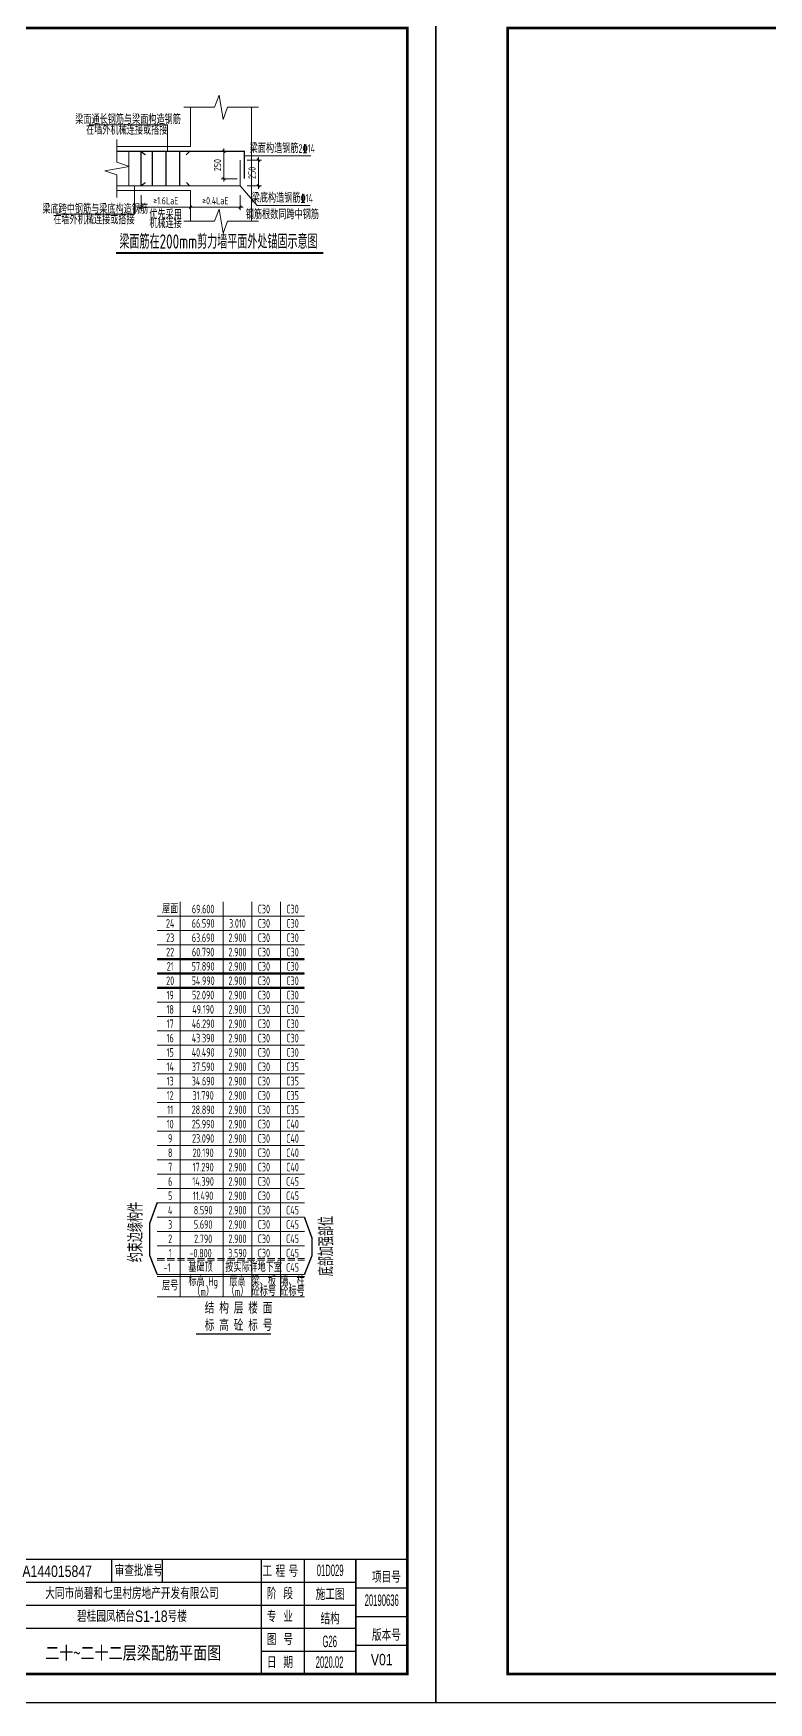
# Model space of a CAD drawing. Extents: x 5874492 to 7194610, y -939842 to -279257.
# Drawn here: x 7040781 to 7066427, y -819564 to -761352 of the extents above; entities that cross this region are included whole.
import ezdxf
from ezdxf.enums import TextEntityAlignment as Align

# ---------------------------------------------------------------- set-up
doc = ezdxf.new("R2010")
doc.units = 0
doc.header["$LTSCALE"] = 1000
doc.linetypes.add('DASH', pattern=[0.35, 0.25, -0.1])
for name, color, linetype, lineweight in [('S-基础-DIM', 3, 'Continuous', 20), ('S-墙柱-REIN', 1, 'Continuous', 20), ('S-板-BEAM-CON', 2, 'Continuous', 20), ('S-通用-TEXT', 7, 'Continuous', 20), ('S-通用-THIN', 7, 'Continuous', 20)]:
    doc.layers.add(name, color=color, linetype=linetype, lineweight=lineweight)
doc.layers.add('Y-云图图框', color=7, linetype='Continuous')
doc.styles.add('_YT_Name', font='', dxfattribs={"width": 0.8})
doc.styles.add('_YT_Sign_Text', font='ros.shx', dxfattribs={"width": 0.8, "bigfont": 'hztxt.shx'})
doc.styles.get("Standard").update_dxf_attribs({"font": 'gbenor.shx', "bigfont": 'gbcbig.shx'})
doc.styles.add('TSSD_Dimension', font='tssdeng.shx', dxfattribs={"width": 0.7, "bigfont": 'tssdchn.shx'})
doc.styles.add('TSSD_NORM', font='tssdeng.shx', dxfattribs={"width": 0.7, "bigfont": 'tssdchn.shx'})
doc.styles.add('TSSD_Rein', font='tssdeng.shx', dxfattribs={"width": 0.7, "bigfont": 'hztxt.shx'})
doc.styles.get('_YT_Name').set_extended_font_data('SimHei')
doc.dimstyles.new('TSSD_20_100', dxfattribs={"dimtxt": 250, "dimasz": 100, "dimexe": 100, "dimexo": 250, "dimgap": 100, "dimtad": 1, "dimdec": 0, "dimlfac": 0.2, "dimzin": 0, "dimdsep": 46, "dimtxsty": 'TSSD_Dimension', "dimblk": 'ARCHTICK', "dimcen": 0, "dimdle": 100, "dimclrt": 7, "dimadec": 0, "dimazin": 0, "dimtfac": 1, "dimtdec": 0, "dimtix": 1, "dimtmove": 2, "dimatfit": 3, "dimfxl": 0, "dimtolj": 1, "dimtzin": 0, "dimarcsym": 0})

# ---------------------------------------------------------------- blocks, each defined once
blk = doc.blocks.new('_ArchTick')
at = {"color": 0, "linetype": 'ByBlock', "const_width": 0.4}
blk.add_lwpolyline([(-0.5, -0.5), (0.5, 0.5)], dxfattribs=at)
blk = doc.blocks.new('*D2371')
at = {"layer": 'Defpoints', "color": 0, "transparency": 16777216}
for p in [(5840, 3537), (6546, 3537), (6546, 2583)]:
    blk.add_point(p, dxfattribs=at)
at = {"layer": 'S-基础-DIM', "color": 0, "lineweight": -2, "transparency": 16777216}
for p, q in [((6296, 3537), (5740, 3537)), ((5840, 2483), (5840, 3637)), ((6296, 2583), (5740, 2583))]:
    blk.add_line(p, q, dxfattribs=at)
at = {"layer": 'S-基础-DIM', "color": 0, "lineweight": -2, "transparency": 16777216, "xscale": 100, "yscale": 100, "zscale": 100}
for p, rotation in [((5840, 3537), 90), ((5840, 2583), 270)]:
    blk.add_blockref('_ArchTick', p, dxfattribs=dict(at, rotation=rotation))
at = {"layer": 'S-基础-DIM', "color": 7, "transparency": 16777216, "insert": (5615, 3060), "char_height": 250, "attachment_point": 5, "rotation": 90, "style": 'TSSD_Dimension'}
blk.add_mtext('\\A1;250', dxfattribs=at)
blk = doc.blocks.new('*D2372')
at = {"layer": 'Defpoints', "color": 0, "transparency": 16777216}
for p in [(6405, 3237), (7044, 3237), (6405, 2338)]:
    blk.add_point(p, dxfattribs=at)
at = {"layer": 'S-基础-DIM', "color": 0, "lineweight": -2, "transparency": 16777216}
for p, q in [((6655, 3237), (7144, 3237)), ((7044, 2238), (7044, 3337)), ((6655, 2338), (7144, 2338))]:
    blk.add_line(p, q, dxfattribs=at)
at = {"layer": 'S-基础-DIM', "color": 0, "lineweight": -2, "transparency": 16777216, "xscale": 100, "yscale": 100, "zscale": 100}
for p, rotation in [((7044, 3237), 90), ((7044, 2338), 270)]:
    blk.add_blockref('_ArchTick', p, dxfattribs=dict(at, rotation=rotation))
at = {"layer": 'S-基础-DIM', "color": 7, "transparency": 16777216, "insert": (6819, 2788), "char_height": 250, "attachment_point": 5, "rotation": 90, "style": 'TSSD_Dimension'}
blk.add_mtext('\\A1;250', dxfattribs=at)
blk = doc.blocks.new('*D2369')
at = {"layer": 'Defpoints', "color": 0, "transparency": 16777216}
for p in [(2947, 2257), (4676, 2257), (4676, 1593)]:
    blk.add_point(p, dxfattribs=at)
at = {"layer": 'S-基础-DIM', "color": 0, "lineweight": -2, "transparency": 16777216}
for p, q in [((2947, 2007), (2947, 1493)), ((4676, 2007), (4676, 1493)), ((2847, 1593), (4776, 1593))]:
    blk.add_line(p, q, dxfattribs=at)
at = {"layer": 'S-基础-DIM', "color": 0, "lineweight": -2, "transparency": 16777216, "xscale": 100, "yscale": 100, "zscale": 100, "rotation": 180}
blk.add_blockref('_ArchTick', (2947, 1593), dxfattribs=at)
at = {"layer": 'S-基础-DIM', "color": 0, "lineweight": -2, "transparency": 16777216, "xscale": 100, "yscale": 100, "zscale": 100}
blk.add_blockref('_ArchTick', (4676, 1593), dxfattribs=at)
at = {"layer": 'S-基础-DIM', "color": 7, "transparency": 16777216, "insert": (3811, 1818), "char_height": 250, "attachment_point": 5, "style": 'TSSD_Dimension'}
blk.add_mtext('\\A1;≥1.6LaE', dxfattribs=at)
blk = doc.blocks.new('*D2370')
at = {"layer": 'Defpoints', "color": 0, "transparency": 16777216}
for p in [(4676, 2257), (6405, 2257), (6405, 1593)]:
    blk.add_point(p, dxfattribs=at)
at = {"layer": 'S-基础-DIM', "color": 0, "lineweight": -2, "transparency": 16777216}
for p, q in [((4676, 2007), (4676, 1493)), ((6405, 2007), (6405, 1493)), ((4576, 1593), (6505, 1593))]:
    blk.add_line(p, q, dxfattribs=at)
at = {"layer": 'S-基础-DIM', "color": 0, "lineweight": -2, "transparency": 16777216, "xscale": 100, "yscale": 100, "zscale": 100, "rotation": 180}
blk.add_blockref('_ArchTick', (4676, 1593), dxfattribs=at)
at = {"layer": 'S-基础-DIM', "color": 0, "lineweight": -2, "transparency": 16777216, "xscale": 100, "yscale": 100, "zscale": 100}
blk.add_blockref('_ArchTick', (6405, 1593), dxfattribs=at)
at = {"layer": 'S-基础-DIM', "color": 7, "transparency": 16777216, "insert": (5540, 1818), "char_height": 250, "attachment_point": 5, "style": 'TSSD_Dimension'}
blk.add_mtext('\\A1;≥0.4LaE', dxfattribs=at)
blk = doc.blocks.new('ECMCTK_A1_横_单行图名--0')
for p, q in [((727.8, 50), (727.8, 42)), ((745.48, 50), (745.48, 42)), ((780, 50), (780, 10)), ((795, 50), (795, 10)), ((813, 50.01), (831, 50)), ((813, 50.01), (813, 10)), ((675, 42), (813, 42)), ((813, 40.01), (831, 40.01)), ((573, 34), (813, 34)), ((813, 30.01), (831, 30)), ((573, 26), (813, 26)), ((780, 18), (813, 18)), ((813, 20), (831, 20))]:
    blk.add_line(p, q)
at = {"color": 4}
blk.add_lwpolyline([(0, 0), (841, 0), (841, 594), (0, 594)], close=True, dxfattribs=at)
for points, const_width in [([(25, 10), (831, 10), (831, 584), (25, 584)], 1), ([(573, 10), (831, 10), (831, 50), (573, 50)], 0.45)]:
    blk.add_lwpolyline(points, close=True, dxfattribs=dict(const_width=const_width))
at = {"const_width": 0.45}
for points in [[(573, 10), (573, 50.01), (813, 50.01)], [(813, 50.01), (813, 10)]]:
    blk.add_lwpolyline(points, dxfattribs=at)
at = {"style": '_YT_Sign_Text', "width": 0.8}
for s, p in [('审查批准号', (728.91, 44.06)), ('工 程 号', (780.47, 43.85)), ('项目号', (818.65, 41.8)), ('阶  段', (782.01, 36.05)), ('专  业', (782.01, 28.05)), ('图  号', (782.01, 20.05)), ('版本号', (818.65, 21.55)), ('日  期', (782.01, 12.05))]:
    blk.add_text(s, height=4, dxfattribs=at).set_placement(p)
at = {"color": 80, "flags": 3}
for tag, height, p in [('YTHQINS', 3, (34.31, 585.5)), ('ECMCKEY', 3, (292.07, 288.23)), ('YTTQINS', 5.62, (848.03, 12.81)), ('YTFRAME', 3, (652.76, 5.84)), ('YTBARCODE_T1', 3, (749.78, 5.95))]:
    blk.add_attdef(tag, text='', height=height, dxfattribs=at).set_placement(p, align=Align.MIDDLE_CENTER)
for tag, height, style, width, p in [('证书编号', 4, '_YT_Sign_Text', 0.8, (708.87, 43.81)), ('审查批准号', 4, '_YT_Sign_Text', 0.8, (761.06, 43.81)), ('工程号', 4, '_YT_Sign_Text', 0.5, (804.08, 44.12)), ('设计单位', 6, '_YT_Name', 0.8, (623.75, 38.6)), ('建设单位', 4, '_YT_Sign_Text', 0.8, (734.96, 36.11)), ('阶段', 4, '_YT_Sign_Text', 0.8, (804.08, 35.81)), ('项目号', 4, '_YT_Sign_Text', 0.5, (822.08, 33.72)), ('项目名称', 4, '_YT_Sign_Text', 0.8, (734.96, 28.11)), ('专业', 4, '_YT_Sign_Text', 0.8, (804.08, 27.31)), ('图纸编号', 4, '_YT_Sign_Text', 0.5, (803.93, 19.36)), ('图纸名称', 4.5, '_YT_Name', 0.8, (735.39, 15.06)), ('出图比例', 4.2, '_YT_Sign_Text', 0.8, (681.82, 11.78)), ('日期', 4, '_YT_Sign_Text', 0.5, (803.88, 12.13)), ('版本号', 4, '_YT_Sign_Text', 0.8, (822.08, 13))]:
    blk.add_attdef(tag, text='', height=height, dxfattribs=dict(style=style, width=width)).set_placement(p, align=Align.CENTER)
at = {"style": '_YT_Sign_Text', "width": 0.8, "flags": 3}
for tag, p, height in [('[审定人]', (590.95, 27.81), 4.1), ('{审定人}', (605.87, 26.45), 6.24), ('[校对人]', (642.23, 27.82), 4.1), ('{校对人}', (658.35, 26.53), 6.24), ('[审核人]', (591.01, 19.76), 4.1), ('{审核人}', (606.98, 18.44), 6.24), ('[设计人]', (642.47, 20.21), 4.1), ('{设计人}', (658.48, 18.54), 6.24), ('{项目负责人}', (608.28, 10.72), 6.24), ('[项目负责人]', (590.78, 12.01), 4.1), ('[专业负责人]', (642.74, 11.77), 4.1), ('{专业负责人}', (658.58, 10.36), 6.24)]:
    blk.add_attdef(tag, p, '', height=height, dxfattribs=at)
at = {"color": 80, "flags": 3}
for tag, p in [('YTBZSIT', (25, 10)), ('EXT_TK_LEFT', (25, 10)), ('YTQRCODE', (551.04, 11.91))]:
    blk.add_attdef(tag, p, '', height=3, dxfattribs=at)
blk = doc.blocks.new('24F')
at = {"layer": 'S-通用-TEXT'}
for p, q in [((1009, 14568), (6141, 14568)), ((1009, 14568), (6141, 14568)), ((1809, 15068), (1809, 1293)), ((3309, 15068), (3309, 1293)), ((4309, 1293), (4309, 15068)), ((5309, 1293), (5309, 15068)), ((1009, 14068), (6141, 14068)), ((1009, 13568), (6141, 13568)), ((1009, 13068), (6141, 13068)), ((1009, 12568), (6141, 12568)), ((1009, 12068), (6141, 12068)), ((1009, 11568), (6141, 11568)), ((1009, 11068), (6141, 11068)), ((1009, 10568), (6141, 10568)), ((1009, 10068), (6141, 10068)), ((1009, 9568), (6141, 9568)), ((1009, 9068), (6141, 9068)), ((1009, 8568), (6141, 8568)), ((1009, 8068), (6141, 8068)), ((1009, 7568), (6141, 7568)), ((1009, 7068), (6141, 7068)), ((1009, 6568), (6141, 6568)), ((1009, 6068), (6141, 6068)), ((1009, 5568), (6141, 5568)), ((1009, 5068), (6141, 5068)), ((1009, 4568), (6141, 4568)), ((1009, 4068), (6141, 4068)), ((1009, 3568), (6141, 3568)), ((1009, 3068), (6141, 3068)), ((1009, 2068), (6141, 2068)), ((1009, 2007), (6141, 2007)), ((1009, 1293), (6141, 1293))]:
    blk.add_line(p, q, dxfattribs=at)
at = {"layer": 'S-通用-TEXT', "linetype": 'DASH'}
for p, q in [((1009, 2629), (6141, 2629)), ((1009, 2568), (6141, 2568)), ((1009, 2568), (6141, 2568)), ((1009, 2568), (6141, 2568))]:
    blk.add_line(p, q, dxfattribs=at)
at = {"layer": 'S-通用-TEXT'}
for points in [[(1009, 4586, 50, 50, 0), (744, 3854, 50, 50, 0), (745, 2735, 50, 50, 0), (1009, 2068, 0, 0, 0)], [(6141, 4074, 50, 50, 0), (6406, 3342, 50, 50, 0), (6406, 2735, 50, 50, 0), (6141, 2068, 0, 0, 0)]]:
    blk.add_lwpolyline(points, format="xyseb", dxfattribs=at)
at = {"layer": 'S-通用-TEXT', "const_width": 50}
blk.add_lwpolyline([(2361, 0), (4977, 0)], dxfattribs=at)
at = {"layer": 'S-通用-TEXT', "style": 'TSSD_Rein', "width": 0.7}
for s, p in [('屋面', (1459, 14818)), ('69.600', (2609, 14818)), ('C30', (4728, 14818)), ('C30', (5728, 14818)), ('24', (1459, 14318)), ('66.590', (2609, 14318)), ('3.010', (3806, 14318)), ('C30', (4728, 14318)), ('C30', (5728, 14318)), ('23', (1459, 13818)), ('22', (1459, 13318)), ('63.690', (2609, 13818)), ('60.790', (2609, 13318)), ('2.900', (3806, 13818)), ('2.900', (3806, 13318)), ('C30', (4728, 13818)), ('C30', (4728, 13318)), ('C30', (5728, 13818)), ('C30', (5728, 13318)), ('21', (1459, 12818)), ('57.890', (2609, 12818)), ('2.900', (3806, 12818)), ('C30', (4728, 12818)), ('C30', (5728, 12818)), ('20', (1459, 12318)), ('54.990', (2609, 12318)), ('2.900', (3806, 12318)), ('C30', (4728, 12318)), ('C30', (5728, 12318)), ('19', (1459, 11818)), ('52.090', (2609, 11818)), ('2.900', (3806, 11818)), ('C30', (4728, 11818)), ('C30', (5728, 11818)), ('18', (1459, 11318)), ('49.190', (2609, 11318)), ('2.900', (3806, 11318)), ('C30', (4728, 11318)), ('C30', (5728, 11318)), ('17', (1459, 10818)), ('46.290', (2609, 10818)), ('2.900', (3806, 10818)), ('C30', (4728, 10818)), ('C30', (5728, 10818)), ('15', (1459, 9818)), ('16', (1459, 10318)), ('40.490', (2609, 9818)), ('43.390', (2609, 10318)), ('2.900', (3806, 10318)), ('2.900', (3806, 9818)), ('C30', (4728, 10318)), ('C30', (4728, 9818)), ('C30', (5728, 10318)), ('C30', (5728, 9818)), ('14', (1459, 9318)), ('37.590', (2609, 9318)), ('2.900', (3806, 9318)), ('C30', (4728, 9318)), ('13', (1459, 8818)), ('34.690', (2609, 8818)), ('2.900', (3806, 8818)), ('C30', (4728, 8818)), ('12', (1459, 8318)), ('31.790', (2609, 8318)), ('2.900', (3806, 8318)), ('C30', (4728, 8318)), ('11', (1459, 7818)), ('28.890', (2609, 7818)), ('2.900', (3806, 7818)), ('C30', (4728, 7818)), ('10', (1459, 7318)), ('25.990', (2609, 7318)), ('2.900', (3806, 7318)), ('C30', (4728, 7318)), ('C40', (5728, 7318)), ('9', (1459, 6818)), ('8', (1459, 6318)), ('23.090', (2609, 6818)), ('20.190', (2609, 6318)), ('2.900', (3806, 6818)), ('2.900', (3806, 6318)), ('C30', (4728, 6818)), ('C30', (4728, 6318)), ('C40', (5728, 6818)), ('C40', (5728, 6318)), ('7', (1459, 5818)), ('17.290', (2609, 5818)), ('2.900', (3806, 5818)), ('C30', (4728, 5818)), ('C40', (5728, 5818)), ('6', (1459, 5318)), ('14.390', (2609, 5318)), ('2.900', (3806, 5318)), ('C30', (4728, 5318)), ('5', (1459, 4818)), ('11.490', (2609, 4818)), ('2.900', (3806, 4818)), ('C30', (4728, 4818)), ('4', (1459, 4318)), ('8.590', (2609, 4318)), ('2.900', (3806, 4318)), ('C30', (4728, 4318)), ('3', (1459, 3818)), ('5.690', (2609, 3818)), ('2.900', (3806, 3818)), ('C30', (4728, 3818)), ('2', (1459, 3318)), ('1', (1459, 2818)), ('-0.800', (2520, 2818)), ('2.790', (2609, 3318)), ('3.590', (3806, 2818)), ('2.900', (3806, 3318)), ('C30', (4728, 3318)), ('C30', (4728, 2818)), ('-1', (1349, 2318)), ('基础顶', (2520, 2318)), ('按实际', (3806, 2318)), ('详地下室', (4792, 2318)), ('层号', (1459, 1674)), ('标高 Hg', (2609, 1827)), ('层高', (3806, 1827)), ('梁、板', (4726, 1833)), ('墙、柱', (5726, 1833)), ('（m）', (2609, 1475)), ('（m）', (3806, 1475)), ('砼标号', (4726, 1480)), ('砼标号', (5726, 1480))]:
    blk.add_text(s, height=300, dxfattribs=at).set_placement(p, align=Align.MIDDLE_CENTER)
at = {"layer": 'S-通用-TEXT', "color": 6, "style": 'TSSD_Rein', "width": 0.7}
for s, p in [('C35', (5728, 9318)), ('C35', (5728, 8818)), ('C35', (5728, 8318)), ('C35', (5728, 7818)), ('C45', (5728, 5318)), ('C45', (5728, 4818)), ('C45', (5728, 4318)), ('C45', (5728, 3818)), ('C45', (5728, 3318)), ('C45', (5728, 2818)), ('C45', (5728, 2318))]:
    blk.add_text(s, height=300, dxfattribs=at).set_placement(p, align=Align.MIDDLE_CENTER)
at = {"layer": 'S-通用-TEXT', "color": 7, "style": 'TSSD_Rein', "width": 0.7}
for s, p in [('约束边缘构件', (500, 2502)), ('底部加强部位', (7150, 2013))]:
    blk.add_text(s, height=500, rotation=90, dxfattribs=at).set_placement(p)
at = {"layer": 'S-通用-TEXT', "style": 'TSSD_NORM', "width": 0.7}
for s, p in [('结 构 层 楼 面 ', (2665, 706)), ('标 高 砼 标 号', (2665, 106))]:
    blk.add_text(s, height=400, dxfattribs=at).set_placement(p)
blk = doc.blocks.new('20171016.11193597')
at = {"layer": 'S-墙柱-REIN', "const_width": 45}
for points in [[(2108.2, 3537.4), (6546.2, 3537.4), (6546.2, 2582.6)], [(2522.5, 3537.4), (2522.5, 2337.8)], [(2946.8, 3537.4), (2946.8, 2337.8)], [(3103, 3411.2), (2946.8, 3537.4)], [(3340.5, 3537.4), (3340.5, 2337.8)], [(3822.9, 3537.4), (3822.9, 2337.8)], [(4291.3, 3537.4), (4291.3, 2337.8)], [(4522.7, 3416.8), (4638.2, 3537.4)], [(2108.2, 2337.8), (6404.9, 2337.8), (6404.9, 3237.3)], [(3102.3, 2452.6), (2946.8, 2337.8)], [(4531.9, 2458.3), (4638.2, 2337.8)]]:
    blk.add_lwpolyline(points, dxfattribs=at)
at = {"layer": 'S-板-BEAM-CON'}
for points in [[(4675.7, 3709), (4675.7, 5076.3)], [(6804.1, 1109.4), (6804.1, 5076.3)], [(2108.2, 3709), (4675.7, 3709)], [(2108.2, 2172.9), (4675.7, 2172.9)], [(4675.7, 2172.9), (4675.7, 1126.2)]]:
    blk.add_lwpolyline(points, dxfattribs=at)
at = {"layer": 'S-通用-TEXT'}
for points in [[(1166.2, 4470.2), (3866.2, 4470.2), (3866.2, 3537.4)], [(6532.4, 3387), (8865.2, 3387)], [(22.5, 1345.2), (2722.5, 1345.2), (2722.5, 2337.8)], [(7001.7, 1655.2), (6404.9, 2337.8)], [(7001.7, 1655.2), (8841.2, 1655.2)]]:
    blk.add_lwpolyline(points, dxfattribs=at)
at = {"layer": 'S-通用-TEXT', "const_width": 70}
blk.add_lwpolyline([(2073.5, 0), (9311.4, 0)], dxfattribs=at)
at = {"layer": 'S-通用-THIN'}
for points in [[(4435.7, 5076.3), (5514.9, 5076.3), (5667.8, 5496.3), (5815.9, 4656.3), (5964.9, 5076.3), (7044.1, 5076.3)], [(2108.2, 3949), (2108.2, 3165.9), (2528.2, 3013.1), (1688.2, 2864.9), (2108.2, 2715.9), (2108.2, 1932.9)], [(4435.7, 1109.4), (5514.9, 1109.4), (5667.8, 1529.4), (5815.9, 689.4), (5964.9, 1109.4), (7044.1, 1109.4)]]:
    blk.add_lwpolyline(points, dxfattribs=at)
at = {"layer": 'S-通用-TEXT', "style": 'TSSD_Rein', "width": 0.7}
for s, p in [('梁面通长钢筋与梁面构造钢筋', (2493.8, 4682)), ('在墙外机械连接或搭接', (2449.1, 4313.6)), ('梁面构造钢筋2\x8414', (7876.9, 3675.8)), ('梁底构造钢筋\x8414', (7876.9, 1944)), ('梁底跨中钢筋与梁底构造钢筋', (1350.1, 1557)), ('在墙外机械连接或搭接', (1305.4, 1188.6)), ('机械连接', (3805.3, 1055)), ('优先采用', (3805.3, 1360.5)), ('钢筋根数同跨中钢筋', (7876.9, 1367))]:
    blk.add_text(s, height=300, rotation=0, dxfattribs=at).set_placement(p, align=Align.MIDDLE)
blk.add_text('梁面筋在200mm剪力墙平面外处锚固示意图', height=500, rotation=0, dxfattribs=at).set_placement((2192.7, 145.9))
at = {"layer": 'S-基础-DIM'}
for p1, p2, distance, text, picture, middle in [((6546.2, 2582.6), (6546.2, 3537.4), 705.9, '250', '*D2371', (5615.3, 3060)), ((6404.9, 2337.8), (6404.9, 3237.3), -638.9, '250', '*D2372', (6818.8, 2787.5)), ((2946.8, 2256.7), (4675.7, 2256.7), -663.6, '≥1.6LaE', '*D2369', (3811.3, 1818)), ((4675.7, 2256.7), (6404.9, 2256.7), -663.6, '≥0.4LaE', '*D2370', (5540.3, 1818))]:
    dim = blk.add_aligned_dim(p1=p1, p2=p2, distance=distance, text=text, dimstyle='TSSD_20_100', dxfattribs=at)
    dim.commit()
    dim.dimension.update_dxf_attribs({"geometry": picture, "text_midpoint": middle})

msp = doc.modelspace()

# ---------------------------------------------------------------- linework, layer by layer
at = {"layer": 'S-通用-TEXT', "const_width": 80}
for points in [[(7045102.7, -793640.1), (7050234.6, -793640.1)], [(7045102.7, -794140.1), (7050234.6, -794140.1)], [(7045102.7, -794640.1), (7050234.6, -794640.1)]]:
    msp.add_lwpolyline(points, dxfattribs=at)

# ---------------------------------------------------------------- block references
at = {"layer": 'S-墙柱-REIN'}
msp.add_blockref('20171016.11193597', (7041588.9, -769006.1), dxfattribs=at)
at = {"layer": 'S-通用-TEXT'}
msp.add_blockref('24F', (7044093.6, -806707.8), dxfattribs=at)
at = {"layer": 'Y-云图图框'}
ref = msp.add_blockref('ECMCTK_A1_横_单行图名--0', (6970724.6, -819564.3), dxfattribs=dict(at, xscale=100, yscale=100, zscale=100))
ref.add_attrib('图纸编号', 'G26', dxfattribs={"layer": '0', "height": 400, "style": '_YT_Sign_Text', "width": 0.5}).set_placement((7051117.5, -817628.1), align=Align.CENTER)
ref.add_attrib('图纸名称', '二十~二十二层梁配筋平面图', dxfattribs={"layer": '0', "height": 450, "style": '_YT_Name', "width": 0.8}).set_placement((7044263.5, -818058), align=Align.CENTER)
ref.add_attrib('版本号', 'V01', dxfattribs={"layer": '0', "height": 400, "style": '_YT_Sign_Text', "width": 0.8}).set_placement((7052932.3, -818264.1), align=Align.CENTER)
ref.add_attrib('项目名称', '碧桂园凤栖台S1-18号楼', dxfattribs={"layer": '0', "height": 400, "style": '_YT_Sign_Text', "width": 0.8}).set_placement((7044220.6, -816752.9), align=Align.CENTER)
ref.add_attrib('工程号', '01D029', dxfattribs={"layer": '0', "height": 400, "style": '_YT_Sign_Text', "width": 0.5}).set_placement((7051132.2, -815152), align=Align.CENTER)
ref.add_attrib('阶段', '施工图', dxfattribs={"layer": '0', "height": 400, "style": '_YT_Sign_Text', "width": 0.8}).set_placement((7051132.2, -815982.9), align=Align.CENTER)
ref.add_attrib('专业', '结构', dxfattribs={"layer": '0', "height": 400, "style": '_YT_Sign_Text', "width": 0.8}).set_placement((7051132.2, -816833.3), align=Align.CENTER)
ref.add_attrib('日期', '2020.02', dxfattribs={"layer": '0', "height": 400, "style": '_YT_Sign_Text', "width": 0.5}).set_placement((7051112.6, -818351.4), align=Align.CENTER)
ref.add_attrib('项目号', '20190636', dxfattribs={"layer": '0', "height": 400, "style": '_YT_Sign_Text', "width": 0.5}).set_placement((7052932.3, -816192.2), align=Align.CENTER)
ref.add_attrib('建设单位', '大同市尚碧和七里村房地产开发有限公司', dxfattribs={"layer": '0', "height": 400, "style": '_YT_Sign_Text', "width": 0.8}).set_placement((7044220.6, -815952.9), align=Align.CENTER)
ref.add_attrib('证书编号', 'A144015847', dxfattribs={"layer": '0', "height": 400, "style": '_YT_Sign_Text', "width": 0.8}).set_placement((7041611.2, -815183.2), align=Align.CENTER)
at = {"layer": 'Y-云图图框', "xscale": 100, "yscale": 100, "zscale": 100}
msp.add_blockref('ECMCTK_A1_横_单行图名--0', (7054824.6, -819564.3), dxfattribs=at)

doc.saveas('drawing.dxf')
